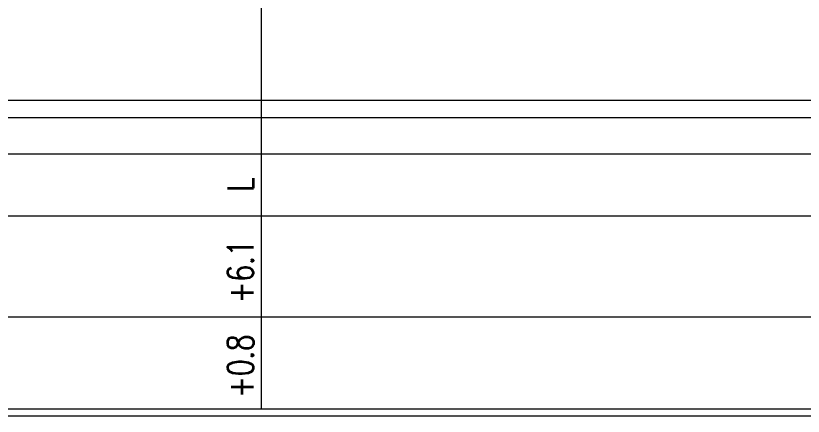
# Model space of a CAD drawing. Header units: millimetres. Extents: x 829698 to 839067, y 817400 to 823544.
# Drawn here: x 834346.7 to 834589.1, y 820155.1 to 820278.4 of the extents above; entities that cross this region are included whole.
import ezdxf
from ezdxf.enums import TextEntityAlignment as Align

# ---------------------------------------------------------------- set-up
doc = ezdxf.new("R2010")
doc.units = ezdxf.units.MM
doc.layers.add('01-txt', color=7, linetype='Continuous', lineweight=20)
doc.layers.add('viewport', color=2, linetype='Continuous', lineweight=20, plot=False)
doc.styles.add('ROMANS', font='romans.shx', dxfattribs={"width": 0.75})

msp = doc.modelspace()

# ---------------------------------------------------------------- linework, layer by layer
at = {"layer": '01-txt', "ltscale": 4}
for p, q in [((834422.259, 820351.679), (834422.259, 820157.422)), ((832836.187, 820247.11), (835245.469, 820247.11)), ((832836.187, 820216.819), (835245.469, 820216.819)), ((832836.187, 820185.71), (835245.469, 820185.71)), ((832836.187, 820157.422), (835245.469, 820157.422))]:
    msp.add_line(p, q, dxfattribs=at)
at = {"layer": 'viewport', "color": 1, "ltscale": 4}
msp.add_lwpolyline([(835327.345, 820235.777), (832772.888, 820235.777), (832772.888, 820435.351), (835327.345, 820435.351)], close=True, dxfattribs=at)
at = {"layer": 'viewport', "ltscale": 4}
msp.add_lwpolyline([(832772.888, 820252.403), (835327.345, 820252.403), (835327.345, 820155.14), (832772.888, 820155.14)], close=True, dxfattribs=at)

# ---------------------------------------------------------------- texts
at = {"layer": '01-txt', "style": 'ROMANS', "width": 0.75}
for s, p in [('L', (834419.875, 820226.504)), ('+6.1', (834419.875, 820199.689)), ('+0.8', (834419.875, 820170.577))]:
    msp.add_text(s, height=8, rotation=90, dxfattribs=at).set_placement(p, align=Align.CENTER)

doc.saveas('drawing.dxf')
